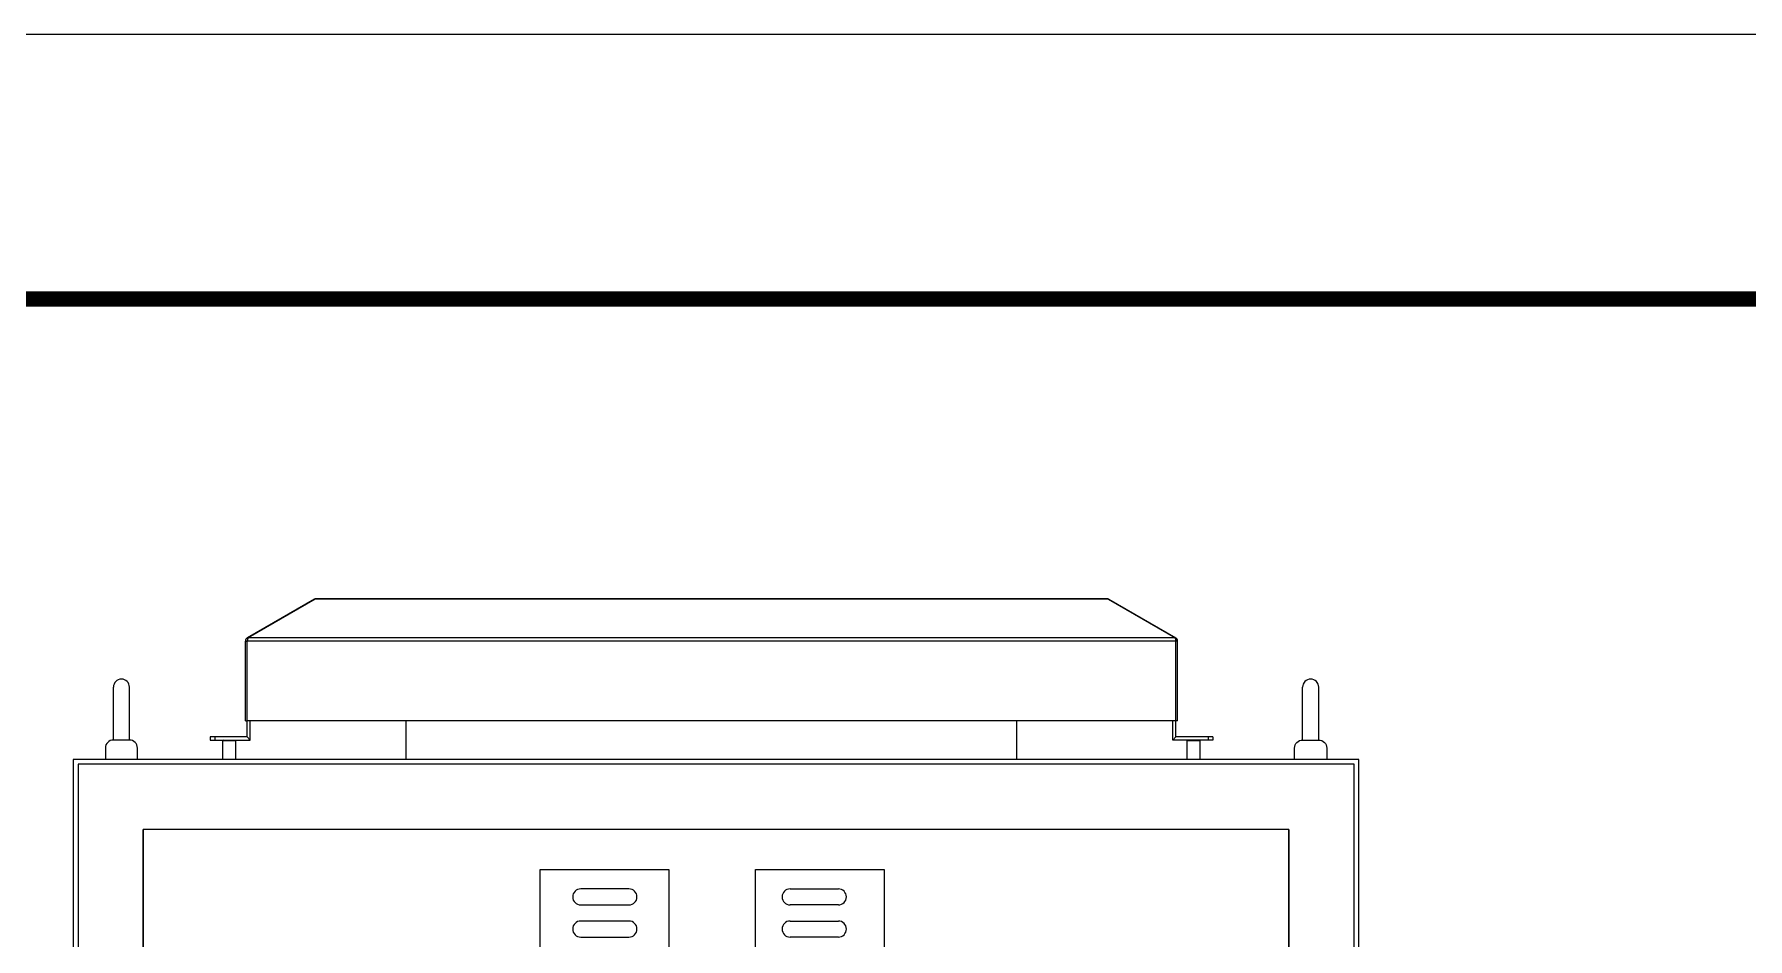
# Model space of a CAD drawing. Extents: x 81437 to 204847, y -54769 to -29444.
# Drawn here: x 87150 to 88216, y -38634 to -38071 of the extents above; entities that cross this region are included whole.
import ezdxf
from ezdxf.enums import TextEntityAlignment as Align

# ---------------------------------------------------------------- set-up
doc = ezdxf.new("R2010")
doc.units = 0
doc.header["$LTSCALE"] = 100
doc.header["$MEASUREMENT"] = 0
for name, color, linetype in [('EYEBOLT', 7, 'Continuous'), ('PANEL', 7, 'Continuous'), ('t', 1, 'Continuous')]:
    doc.layers.add(name, color=color, linetype=linetype)
doc.layers.add('细实线', color=7, linetype='Continuous', lineweight=20)
doc.styles.get("Standard").update_dxf_attribs({"font": ''})
doc.styles.add('微软雅黑', font='')
doc.styles.get('Standard').set_extended_font_data('SimSun')
doc.styles.get('微软雅黑').set_extended_font_data('Microsoft YaHei')

# ---------------------------------------------------------------- blocks, each defined once
blk = doc.blocks.new('图框')
at = {"layer": 't', "color": 7, "const_width": 9.62}
blk.add_lwpolyline([(4109.5, -3210.4), (4109.5, -58.9), (-6.2, -58.9), (-6.2, -3210.4)], close=True, dxfattribs=at)
at = {"color": 7, "style": '微软雅黑', "flags": 8}
for tag, p, height in [('DWG.NAME:', (1375.5, -2969.2), 25), ('DWG.NO.:', (3122, -3089.3), 24), ('图纸编号', (3309.2, -3111.3), 24), ('FILENO.:', (3122.5, -3165), 24), ('文档号', (3311.6, -3183), 24)]:
    blk.add_attdef(tag, p, '', height=height, dxfattribs=at)
at = {"color": 7, "style": '微软雅黑', "width": 0.8, "flags": 8}
for tag, p, height in [('PROJECTNAME:', (3119.3, -2971.7), 24), ('PROJECT_NAME', (3324.7, -2969.2), 25)]:
    blk.add_attdef(tag, p, '', height=height, dxfattribs=at)
at = {"color": 7, "style": '微软雅黑', "flags": 8}
for tag, p in [('图纸名称:', (1371.6, -3024.8)), ('项目名称', (3272.9, -3045.6))]:
    blk.add_attdef(tag, text='', height=25, dxfattribs=at).set_placement(p, align=Align.BOTTOM_LEFT)
for tag, height, width, p in [('RENLIU', 24, 0.7, (692, -3009.2)), ('SHUFENWANG', 24, 0.7, (879.6, -3009.2)), ('FANGHOU', 24, 0.7, (1063.6, -3009.2)), ('DANDANLI', 24, 0.7, (1243.9, -3009.2)), ('#10STATIONONTROLCABINETCOVER', 30, 0.6, (1771.7, -3076)), ('HANGZHOUHOLLYSYSAUTOMATIONCO.,LTD.', 24, 0.7, (2763.9, -3104.6))]:
    blk.add_attdef(tag, text='', height=height, dxfattribs=dict(at, width=width)).set_placement(p, align=Align.MIDDLE)
at = {"color": 7, "flags": 8}
blk.add_attdef('A', text='', height=23, dxfattribs=at).set_placement((53.7, -3033.7), align=Align.MIDDLE)
at = {"color": 7, "style": '微软雅黑', "flags": 8}
for tag, height, p in [('设计时间', 23, (207.7, -3033.7)), ('刘仁', 23, (692, -3061.1)), ('王姝芬', 23, (879.6, -3061.1)), ('侯方', 23, (1063.6, -3061.1)), ('李丹丹', 23, (1243.9, -3061.1)), ('PAGEXOFX', 24, (3947.6, -3097.9)), ('REV.', 24, (53.2, -3121.9)), ('DATE', 24, (202.7, -3121.9)), ('DESCRIPTION', 24, (445.6, -3121.9)), ('PREPARED', 24, (692, -3121.9)), ('CHECKED', 24, (879.6, -3121.9)), ('SIGNED', 24, (1063.6, -3121.9)), ('APPROVED', 24, (1243.9, -3121.9)), ('图纸名称', 30, (1771.7, -3153.6)), ('第几页共几页', 24, (3947.6, -3172.9))]:
    blk.add_attdef(tag, text='', height=height, dxfattribs=at).set_placement(p, align=Align.MIDDLE)

msp = doc.modelspace()

# ---------------------------------------------------------------- linework, layer by layer
at = {"color": 7, "linetype": 'Continuous'}
for p, q in [((87323.8, -38422.7), (87282.1, -38446.8)), ((87324.3, -38422.7), (87282.6, -38446.8)), ((87323.8, -38422.7), (87323.9, -38422.9)), ((87817.7, -38422.7), (87324.3, -38422.7)), ((87817.1, -38422.4), (87324.9, -38422.4)), ((87817.7, -38422.7), (87859.4, -38446.8)), ((87818.2, -38422.7), (87818.1, -38422.9)), ((87818.2, -38422.7), (87859.9, -38446.8)), ((87281, -38498.4), (87281, -38448.7)), ((87281, -38448.7), (87282, -38448.7)), ((87282, -38498.4), (87282, -38448.7)), ((87860, -38448.7), (87282, -38448.7)), ((87282.1, -38446.8), (87282.4, -38447.3)), ((87859.4, -38446.8), (87282.6, -38446.8)), ((87859.9, -38446.8), (87859.6, -38447.3)), ((87860, -38498.4), (87860, -38448.7)), ((87861, -38448.7), (87860, -38448.7)), ((87861, -38498.4), (87861, -38448.7)), ((87281, -38498.4), (87282, -38498.4)), ((87282, -38508.4), (87282, -38498.4)), ((87860, -38498.4), (87282, -38498.4)), ((87284, -38510.4), (87284, -38498.4)), ((87381, -38522.4), (87381, -38498.4)), ((87761, -38522.4), (87761, -38498.4)), ((87858, -38510.4), (87858, -38498.4)), ((87860, -38508.4), (87860, -38498.4)), ((87861, -38498.4), (87860, -38498.4)), ((87259, -38508.4), (87259, -38510.4)), ((87282, -38508.4), (87259, -38508.4)), ((87262, -38508.4), (87262, -38510.4)), ((87284, -38510.4), (87282, -38508.4)), ((87858, -38510.4), (87860, -38508.4)), ((87883, -38508.4), (87860, -38508.4)), ((87880, -38508.4), (87880, -38510.4)), ((87883, -38508.4), (87883, -38510.4)), ((87259, -38510.4), (87284, -38510.4)), ((87267.5, -38510.4), (87267, -38510.9)), ((87267, -38522.4), (87267, -38510.9)), ((87275, -38510.9), (87267, -38510.9)), ((87274.5, -38510.4), (87275, -38510.9)), ((87275, -38522.4), (87275, -38510.9)), ((87883, -38510.4), (87858, -38510.4)), ((87867.5, -38510.4), (87867, -38510.9)), ((87867, -38522.4), (87867, -38510.9)), ((87875, -38510.9), (87867, -38510.9)), ((87874.5, -38510.4), (87875, -38510.9)), ((87875, -38522.4), (87875, -38510.9)), ((87519.6, -38602.9), (87489.6, -38602.9)), ((87619.9, -38602.9), (87649.9, -38602.9)), ((87489.6, -38612.9), (87519.6, -38612.9)), ((87649.9, -38612.9), (87619.9, -38612.9)), ((87519.6, -38622.9), (87489.6, -38622.9)), ((87619.9, -38622.9), (87649.9, -38622.9)), ((87489.6, -38632.9), (87519.6, -38632.9)), ((87649.9, -38632.9), (87619.9, -38632.9))]:
    msp.add_line(p, q, dxfattribs=at)
at = {"color": 1}
msp.add_lwpolyline([(86369.7, -38071.2), (90698, -38071.2), (90698, -41501.5), (86369.7, -41501.5)], close=True, dxfattribs=at)
at = {"color": 7}
msp.add_lwpolyline([(87464.4, -38590.9), (87544.4, -38590.9), (87544.4, -40390.9), (87464.4, -40390.9)], close=True, dxfattribs=at)
at = {"color": 7, "linetype": 'Continuous'}
for centre, radius, start, end in [((87324.9, -38424.6), 2.2, 90, 120), ((87817.1, -38424.6), 2.2, 60, 90), ((87283.2, -38448.7), 2.2, 120, 180), ((87309.3, -38455.4), 28.1, 164.5161, 164.989), ((87832.7, -38455.4), 28.1, 15.011, 15.4839), ((87858.8, -38448.7), 2.2, 0, 60), ((87489.6, -38607.9), 5, 90, 270), ((87519.6, -38607.9), 5, 270, 90), ((87619.9, -38607.9), 5, 90, 270), ((87649.9, -38607.9), 5, 270, 90), ((87489.6, -38627.9), 5, 90, 270), ((87519.6, -38627.9), 5, 270, 90), ((87619.9, -38627.9), 5, 90, 270), ((87649.9, -38627.9), 5, 270, 90)]:
    msp.add_arc(centre, radius, start, end, dxfattribs=at)
for points, start_tangent, end_tangent in [([(87324.3, -38422.7), (87324.5, -38422.5)], (0.721412, 0.692506), (0.835895, 0.548889)), ([(87324.5, -38422.5), (87324.7, -38422.5)], (0.835895, 0.548889), (0.949224, 0.3146)), ([(87324.7, -38422.5), (87324.9, -38422.4)], (0.949224, 0.3146), (1, 0)), ([(87817.3, -38422.5), (87817.1, -38422.4)], (-0.949224, 0.3146), (-1, 0)), ([(87817.5, -38422.5), (87817.3, -38422.5)], (-0.835895, 0.548889), (-0.949224, 0.3146)), ([(87817.7, -38422.7), (87817.5, -38422.5)], (-0.721412, 0.692506), (-0.835895, 0.548889)), ([(87282.2, -38448.2), (87282, -38448.7)], (-0.259249, -0.96581), (-0.252028, -0.96772)), ([(87282.4, -38447.3), (87282.2, -38447.9)], (-0.319262, -0.947666), (-0.267211, -0.963638)), ([(87282.6, -38446.8), (87282.4, -38447.3)], (-0.461961, -0.8869), (-0.319262, -0.947666)), ([(87859.4, -38446.8), (87859.6, -38447.3)], (0.461961, -0.8869), (0.319262, -0.947666)), ([(87859.6, -38447.3), (87859.8, -38447.9)], (0.319262, -0.947666), (0.267211, -0.963638)), ([(87859.9, -38448.2), (87860, -38448.7)], (0.259249, -0.96581), (0.252028, -0.96772))]:
    msp.add_spline(points, degree=3, dxfattribs=dict(at, start_tangent=start_tangent, end_tangent=end_tangent))
at = {"layer": 'EYEBOLT'}
for p, q in [((87198.8, -38510.3), (87198.8, -38477.4)), ((87203.8, -38472.4), (87203.8, -38472.4)), ((87208.8, -38510.3), (87208.8, -38477.4)), ((87938.8, -38510.3), (87938.8, -38477.4)), ((87943.8, -38472.4), (87943.8, -38472.4)), ((87948.8, -38510.3), (87948.8, -38477.4))]:
    msp.add_line(p, q, dxfattribs=at)
at = {"layer": 'EYEBOLT', "color": 7}
for points in [[(87213.8, -38522.4), (87213.8, -38515.3, 0.414214), (87208.8, -38510.3), (87198.8, -38510.3, 0.414214), (87193.8, -38515.3), (87193.8, -38522.4)], [(87933.8, -38522.4), (87933.8, -38515.3, -0.414214), (87938.8, -38510.3), (87948.8, -38510.3, -0.414214), (87953.8, -38515.3), (87953.8, -38522.4)]]:
    msp.add_lwpolyline(points, format="xyb", dxfattribs=at)
at = {"layer": 'EYEBOLT'}
for centre, start, end in [((87203.8, -38477.4), 90, 180), ((87203.8, -38477.4), 0, 90), ((87943.8, -38477.4), 90, 180), ((87943.8, -38477.4), 0, 90)]:
    msp.add_arc(centre, 5, start, end, dxfattribs=at)
at = {"layer": 'PANEL', "color": 7}
for p, q in [((87973.8, -38522.4), (87173.8, -38522.4)), ((87173.8, -38522.4), (87173.8, -40522.4)), ((87176.8, -38525.4), (87176.8, -40519.4)), ((87970.8, -38525.4), (87176.8, -38525.4)), ((87970.8, -40519.4), (87970.8, -38525.4)), ((87973.8, -40522.4), (87973.8, -38522.4)), ((87930.3, -38565.9), (87217.3, -38565.9)), ((87217.3, -38565.9), (87217.3, -38952.4)), ((87217.3, -39343.4), (87217.3, -38565.9)), ((87930.3, -39343.4), (87930.3, -38565.9)), ((87930.3, -38565.9), (87930.3, -38952.4))]:
    msp.add_line(p, q, dxfattribs=at)
at = {"layer": '细实线'}
msp.add_lwpolyline([(87598.4, -38590.9), (87678.4, -38590.9), (87678.4, -40390.9), (87598.4, -40390.9)], close=True, dxfattribs=at)

# ---------------------------------------------------------------- block references
at = {"color": 1}
msp.add_blockref('图框', (86485.2, -38177), dxfattribs=at)

doc.saveas('drawing.dxf')
